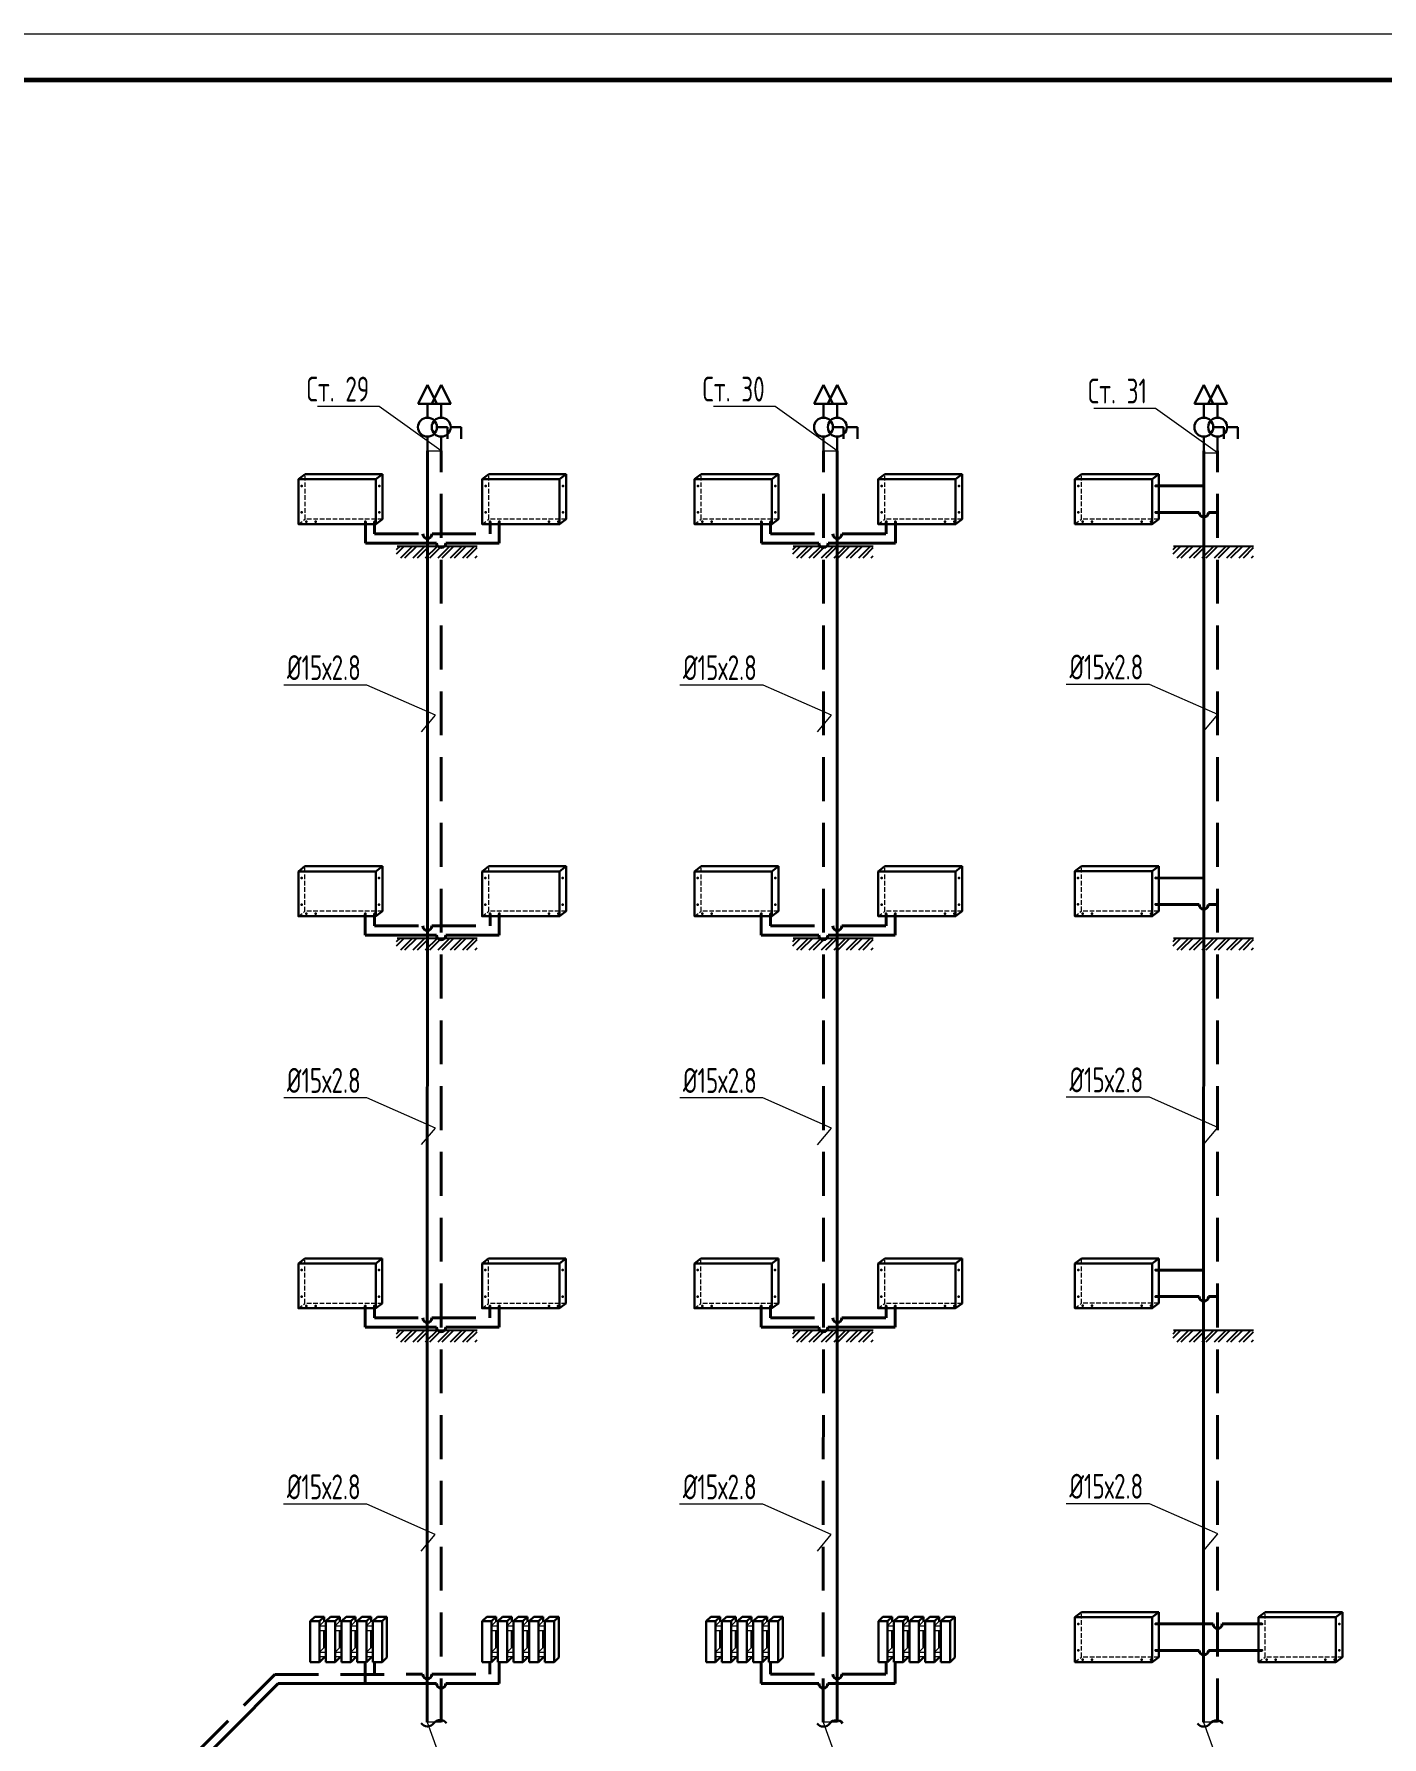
# Model space of a CAD drawing. Header units: millimetres. Extents: x -3929 to 624051, y 52832 to 514950.
# Drawn here: x 45553 to 60191, y 276427 to 294915 of the extents above; entities that cross this region are included whole.
import ezdxf
from ezdxf import colors
from ezdxf.entities.mleader import LeaderData, LeaderLine
from ezdxf.math import Vec2, Vec3

# ---------------------------------------------------------------- set-up
doc = ezdxf.new("R2010")
doc.units = ezdxf.units.MM
for name, pattern in [('GOST2.303 4', [7, 5, -2, 0]), ('Hidden', [7.14375, 4.7625, -2.38125]), ('K5LT32772', [0])]:
    doc.linetypes.add(name, pattern=pattern)
doc.layers.add('9_Форматы', color=7, linetype='Continuous')
doc.layers.add('стояки', color=7, linetype='Continuous')
for name, color, linetype, lineweight in [('Арматура', 4, 'Continuous', 30), ('ОВ', 6, 'Continuous', 40), ('ОВ-рамка', 7, 'Continuous', 30), ('ОВ-ТЕКСТ', 7, 'Continuous', 25), ('СПДС_Штриховка', 252, 'Continuous', 9)]:
    doc.layers.add(name, color=color, linetype=linetype, lineweight=lineweight)
doc.layers.add('т11.1', color=1, linetype='Continuous', true_color=0xff0000)
doc.layers.add('т21.1', color=5, linetype='Continuous', true_color=0x0000ff)
doc.styles.add('СТИЛЬ', font='simplex.shx', dxfattribs={"width": 0.65})

# ---------------------------------------------------------------- blocks, each defined once
blk = doc.blocks.new('В.к.')
at = {"layer": 'Арматура', "color": 7, "lineweight": 30}
for p, q in [((0, 424), (-61, 302)), ((60, 302), (0, 424)), ((-61, 302), (60, 302)), ((0, 211), (0, 302)), ((-62, 152), (-129, 152)), ((-129, 152), (-129, 76)), ((0, 0), (0, 91))]:
    blk.add_line(p, q, dxfattribs=at)
blk.add_circle((0, 152), 60.9, dxfattribs=at)
blk = doc.blocks.new('gh павнель')
at = {"color": 32, "lineweight": 30, "ltscale": 0.1, "true_color": 0xcd6928}
for p, q in [((29457, 6419), (30297, 6419)), ((30297, 6419), (30297, 5931))]:
    blk.add_line(p, q, dxfattribs=at)
at = {"color": 32, "linetype": 'GOST2.303 4', "lineweight": 18, "ltscale": 10, "true_color": 0xcd6928}
for p, q in [((29457, 5931), (29457, 6419)), ((30297, 5931), (29457, 5931))]:
    blk.add_line(p, q, dxfattribs=at)
at = {"color": 32, "lineweight": 30, "ltscale": 0.1, "true_color": 0xcd6928}
for points in [[(29386, 6364), (29457, 6419)], [(30226, 6364), (30297, 6419)], [(30226, 5877), (30297, 5931)]]:
    blk.add_lwpolyline(points, dxfattribs=at)
blk.add_lwpolyline([(29386, 6364), (30226, 6364), (30226, 5877), (29386, 5877)], close=True, dxfattribs=at)
at = {"color": 32, "linetype": 'GOST2.303 4', "lineweight": 18, "ltscale": 10, "true_color": 0xcd6928}
blk.add_lwpolyline([(29386, 5877), (29457, 5931)], dxfattribs=at)
at = {"color": 32, "lineweight": 30, "ltscale": 0.1, "true_color": 0xcd6928}
for p in [(29422, 6292), (30262, 6292), (29422, 6004), (30262, 6004), (29472, 5904), (29572, 5904), (30112, 5904), (30212, 5904)]:
    blk.add_point(p, dxfattribs=at)
blk = doc.blocks.new('*U3000')
at = {"layer": '9_Форматы', "color": 7, "linetype": 'Continuous', "lineweight": 9, "ltscale": 100}
blk.add_lwpolyline([(5, -5), (5, 292), (-625, 292), (-625, -5)], close=True, dxfattribs=at)
at = {"layer": '9_Форматы', "color": 7, "linetype": 'Continuous', "lineweight": 9, "ltscale": 100, "const_width": 0.5}
blk.add_lwpolyline([(0, 0), (0, 287), (-605, 287), (-605, 0)], close=True, dxfattribs=at)

msp = doc.modelspace()

# ---------------------------------------------------------------- hatches: boundary and pattern name
at = {"layer": 'СПДС_Штриховка', "lineweight": 25}
h = msp.add_hatch(dxfattribs=at)
h.set_pattern_fill('ANSI32', color=253, scale=10)
h.set_pattern_definition([(45, (441211.16, 611263.03), (-67.351921, 67.351921), []), (45, (441256.06, 611263.03), (-67.351921, 67.351921), [])])
h.paths.add_polyline_path([(50365.046, 289357.048), (49490.393, 289357.048), (49490.393, 289229.379), (50365.046, 289229.379)])
h = msp.add_hatch(dxfattribs=at)
h.set_pattern_fill('ANSI32', color=253, scale=10)
h.set_pattern_definition([(45, (445512.12, 611263.03), (-67.351921, 67.351921), []), (45, (445557.02, 611263.03), (-67.351921, 67.351921), [])])
h.paths.add_polyline_path([(54666.006, 289357.048), (53791.353, 289357.048), (53791.353, 289229.379), (54666.006, 289229.379)])
h = msp.add_hatch(dxfattribs=at)
h.set_pattern_fill('ANSI32', color=253, scale=10)
h.set_pattern_definition([(45, (449642.49, 611263.03), (-67.351921, 67.351921), []), (45, (449687.39, 611263.03), (-67.351921, 67.351921), [])])
h.paths.add_polyline_path([(58796.377, 289357.048), (57921.724, 289357.048), (57921.724, 289229.379), (58796.377, 289229.379)])
h = msp.add_hatch(dxfattribs=at)
h.set_pattern_fill('ANSI32', color=253, scale=10)
h.set_pattern_definition([(45, (441211.16, 607006.29), (-67.351921, 67.351921), []), (45, (441256.06, 607006.29), (-67.351921, 67.351921), [])])
h.paths.add_polyline_path([(50365.046, 285100.311), (49490.393, 285100.311), (49490.393, 284972.641), (50365.046, 284972.641)])
h = msp.add_hatch(dxfattribs=at)
h.set_pattern_fill('ANSI32', color=253, scale=10)
h.set_pattern_definition([(45, (445512.12, 607006.29), (-67.351921, 67.351921), []), (45, (445557.02, 607006.29), (-67.351921, 67.351921), [])])
h.paths.add_polyline_path([(54666.006, 285100.311), (53791.353, 285100.311), (53791.353, 284972.641), (54666.006, 284972.641)])
h = msp.add_hatch(dxfattribs=at)
h.set_pattern_fill('ANSI32', color=253, scale=10)
h.set_pattern_definition([(45, (449642.49, 607006.29), (-67.351921, 67.351921), []), (45, (449687.39, 607006.29), (-67.351921, 67.351921), [])])
h.paths.add_polyline_path([(58796.377, 285100.311), (57921.724, 285100.311), (57921.724, 284972.641), (58796.377, 284972.641)])
h = msp.add_hatch(dxfattribs=at)
h.set_pattern_fill('ANSI32', color=253, scale=10)
h.set_pattern_definition([(45, (441211.16, 602749.55), (-67.351921, 67.351921), []), (45, (441256.06, 602749.55), (-67.351921, 67.351921), [])])
h.paths.add_polyline_path([(50365.046, 280843.573), (49490.393, 280843.573), (49490.393, 280715.904), (50365.046, 280715.904)])
h = msp.add_hatch(dxfattribs=at)
h.set_pattern_fill('ANSI32', color=253, scale=10)
h.set_pattern_definition([(45, (445512.12, 602749.55), (-67.351921, 67.351921), []), (45, (445557.02, 602749.55), (-67.351921, 67.351921), [])])
h.paths.add_polyline_path([(54666.006, 280843.573), (53791.353, 280843.573), (53791.353, 280715.904), (54666.006, 280715.904)])
h = msp.add_hatch(dxfattribs=at)
h.set_pattern_fill('ANSI32', color=253, scale=10)
h.set_pattern_definition([(45, (449642.49, 602749.55), (-67.351921, 67.351921), []), (45, (449687.39, 602749.55), (-67.351921, 67.351921), [])])
h.paths.add_polyline_path([(58796.377, 280843.573), (57921.724, 280843.573), (57921.724, 280715.904), (58796.377, 280715.904)])

# ---------------------------------------------------------------- linework, layer by layer
at = {"color": 253, "lineweight": 25, "ltscale": 0.1}
for p, q in [((49496.736, 289357.048), (50365.046, 289357.048)), ((53797.696, 289357.048), (54666.006, 289357.048)), ((57928.067, 289357.048), (58796.377, 289357.048)), ((49496.736, 285100.311), (50365.046, 285100.311)), ((53797.696, 285100.311), (54666.006, 285100.311)), ((57928.067, 285100.311), (58796.377, 285100.311)), ((49496.736, 280843.573), (50365.046, 280843.573)), ((53797.696, 280843.573), (54666.006, 280843.573)), ((57928.067, 280843.573), (58796.377, 280843.573))]:
    msp.add_line(p, q, dxfattribs=at)
at = {"color": 32, "lineweight": 30, "ltscale": 0.1, "true_color": 0xcd6928}
for p, q in [((48552.4, 277682.895), (48602.4, 277732.895)), ((48602.4, 277732.895), (48702.4, 277732.895)), ((48702.4, 277732.895), (48652.4, 277682.895)), ((48702.4, 277732.895), (48702.4, 277682.895)), ((48722.4, 277682.895), (48772.4, 277732.895)), ((48772.4, 277732.895), (48872.4, 277732.895)), ((48872.4, 277732.895), (48822.4, 277682.895)), ((48872.4, 277732.895), (48872.4, 277682.895)), ((48892.4, 277682.895), (48942.4, 277732.895)), ((48942.4, 277732.895), (49042.4, 277732.895)), ((49042.4, 277732.895), (48992.4, 277682.895)), ((49042.4, 277732.895), (49042.4, 277682.895)), ((49062.4, 277682.895), (49112.4, 277732.895)), ((49112.4, 277732.895), (49212.4, 277732.895)), ((49212.4, 277732.895), (49162.4, 277682.895)), ((49212.4, 277732.895), (49212.4, 277682.895)), ((49232.4, 277682.895), (49282.4, 277732.895)), ((49282.4, 277732.895), (49382.4, 277732.895)), ((49382.4, 277732.895), (49332.4, 277682.895)), ((49382.4, 277732.895), (49382.4, 277289.15)), ((50420.507, 277682.895), (50470.507, 277732.895)), ((50470.507, 277732.895), (50570.507, 277732.895)), ((50570.507, 277732.895), (50520.507, 277682.895)), ((50570.507, 277732.895), (50570.507, 277682.895)), ((50590.507, 277682.895), (50640.507, 277732.895)), ((50640.507, 277732.895), (50740.507, 277732.895)), ((50740.507, 277732.895), (50690.507, 277682.895)), ((50740.507, 277732.895), (50740.507, 277682.895)), ((50760.507, 277682.895), (50810.507, 277732.895)), ((50810.507, 277732.895), (50910.507, 277732.895)), ((50910.507, 277732.895), (50860.507, 277682.895)), ((50910.507, 277732.895), (50910.507, 277682.895)), ((50930.507, 277682.895), (50980.507, 277732.895)), ((50980.507, 277732.895), (51080.507, 277732.895)), ((51080.507, 277732.895), (51030.507, 277682.895)), ((51080.507, 277732.895), (51080.507, 277682.895)), ((51100.507, 277682.895), (51150.507, 277732.895)), ((51150.507, 277732.895), (51250.507, 277732.895)), ((51250.507, 277732.895), (51200.507, 277682.895)), ((51250.507, 277732.895), (51250.507, 277289.15)), ((52853.36, 277682.895), (52903.36, 277732.895)), ((52903.36, 277732.895), (53003.36, 277732.895)), ((53003.36, 277732.895), (52953.36, 277682.895)), ((53003.36, 277732.895), (53003.36, 277682.895)), ((53023.36, 277682.895), (53073.36, 277732.895)), ((53073.36, 277732.895), (53173.36, 277732.895)), ((53173.36, 277732.895), (53123.36, 277682.895)), ((53173.36, 277732.895), (53173.36, 277682.895)), ((53193.36, 277682.895), (53243.36, 277732.895)), ((53243.36, 277732.895), (53343.36, 277732.895)), ((53343.36, 277732.895), (53293.36, 277682.895)), ((53343.36, 277732.895), (53343.36, 277682.895)), ((53363.36, 277682.895), (53413.36, 277732.895)), ((53413.36, 277732.895), (53513.36, 277732.895)), ((53513.36, 277732.895), (53463.36, 277682.895)), ((53513.36, 277732.895), (53513.36, 277682.895)), ((53533.36, 277682.895), (53583.36, 277732.895)), ((53583.36, 277732.895), (53683.36, 277732.895)), ((53683.36, 277732.895), (53633.36, 277682.895)), ((53683.36, 277732.895), (53683.36, 277289.15)), ((54721.466, 277682.895), (54771.466, 277732.895)), ((54771.466, 277732.895), (54871.466, 277732.895)), ((54871.466, 277732.895), (54821.466, 277682.895)), ((54871.466, 277732.895), (54871.466, 277682.895)), ((54891.466, 277682.895), (54941.466, 277732.895)), ((54941.466, 277732.895), (55041.466, 277732.895)), ((55041.466, 277732.895), (54991.466, 277682.895)), ((55041.466, 277732.895), (55041.466, 277682.895)), ((55061.466, 277682.895), (55111.466, 277732.895)), ((55111.466, 277732.895), (55211.466, 277732.895)), ((55211.466, 277732.895), (55161.466, 277682.895)), ((55211.466, 277732.895), (55211.466, 277682.895)), ((55231.466, 277682.895), (55281.466, 277732.895)), ((55281.466, 277732.895), (55381.466, 277732.895)), ((55381.466, 277732.895), (55331.466, 277682.895)), ((55381.466, 277732.895), (55381.466, 277682.895)), ((55401.466, 277682.895), (55451.466, 277732.895)), ((55451.466, 277732.895), (55551.466, 277732.895)), ((55551.466, 277732.895), (55501.466, 277682.895)), ((55551.466, 277732.895), (55551.466, 277289.15)), ((48552.4, 277682.895), (48552.4, 277239.15)), ((48652.4, 277682.895), (48552.4, 277682.895)), ((48652.4, 277682.895), (48652.4, 277239.15)), ((48702.4, 277582.895), (48702.4, 277399.15)), ((48722.4, 277682.895), (48722.4, 277239.15)), ((48822.4, 277682.895), (48722.4, 277682.895)), ((48822.4, 277682.895), (48822.4, 277239.15)), ((48872.4, 277582.895), (48872.4, 277399.15)), ((48892.4, 277682.895), (48892.4, 277239.15)), ((48992.4, 277682.895), (48892.4, 277682.895)), ((48992.4, 277682.895), (48992.4, 277239.15)), ((49042.4, 277582.895), (49042.4, 277399.15)), ((49062.4, 277682.895), (49062.4, 277239.15)), ((49162.4, 277682.895), (49062.4, 277682.895)), ((49162.4, 277682.895), (49162.4, 277239.15)), ((49212.4, 277582.895), (49212.4, 277399.15)), ((49232.4, 277682.895), (49232.4, 277239.15)), ((49332.4, 277682.895), (49232.4, 277682.895)), ((49332.4, 277682.895), (49332.4, 277239.15)), ((50420.507, 277682.895), (50420.507, 277239.15)), ((50520.507, 277682.895), (50420.507, 277682.895)), ((50520.507, 277682.895), (50520.507, 277239.15)), ((50570.507, 277582.895), (50570.507, 277399.15)), ((50590.507, 277682.895), (50590.507, 277239.15)), ((50690.507, 277682.895), (50590.507, 277682.895)), ((50690.507, 277682.895), (50690.507, 277239.15)), ((50740.507, 277582.895), (50740.507, 277399.15)), ((50760.507, 277682.895), (50760.507, 277239.15)), ((50860.507, 277682.895), (50760.507, 277682.895)), ((50860.507, 277682.895), (50860.507, 277239.15)), ((50910.507, 277582.895), (50910.507, 277399.15)), ((50930.507, 277682.895), (50930.507, 277239.15)), ((51030.507, 277682.895), (50930.507, 277682.895)), ((51030.507, 277682.895), (51030.507, 277239.15)), ((51080.507, 277582.895), (51080.507, 277399.15)), ((51100.507, 277682.895), (51100.507, 277239.15)), ((51200.507, 277682.895), (51100.507, 277682.895)), ((51200.507, 277682.895), (51200.507, 277239.15)), ((52853.36, 277682.895), (52853.36, 277239.15)), ((52953.36, 277682.895), (52853.36, 277682.895)), ((52953.36, 277682.895), (52953.36, 277239.15)), ((53003.36, 277582.895), (53003.36, 277399.15)), ((53023.36, 277682.895), (53023.36, 277239.15)), ((53123.36, 277682.895), (53023.36, 277682.895)), ((53123.36, 277682.895), (53123.36, 277239.15)), ((53173.36, 277582.895), (53173.36, 277399.15)), ((53193.36, 277682.895), (53193.36, 277239.15)), ((53293.36, 277682.895), (53193.36, 277682.895)), ((53293.36, 277682.895), (53293.36, 277239.15)), ((53343.36, 277582.895), (53343.36, 277399.15)), ((53363.36, 277682.895), (53363.36, 277239.15)), ((53463.36, 277682.895), (53363.36, 277682.895)), ((53463.36, 277682.895), (53463.36, 277239.15)), ((53513.36, 277582.895), (53513.36, 277399.15)), ((53533.36, 277682.895), (53533.36, 277239.15)), ((53633.36, 277682.895), (53533.36, 277682.895)), ((53633.36, 277682.895), (53633.36, 277239.15)), ((54721.466, 277682.895), (54721.466, 277239.15)), ((54821.466, 277682.895), (54721.466, 277682.895)), ((54821.466, 277682.895), (54821.466, 277239.15)), ((54871.466, 277582.895), (54871.466, 277399.15)), ((54891.466, 277682.895), (54891.466, 277239.15)), ((54991.466, 277682.895), (54891.466, 277682.895)), ((54991.466, 277682.895), (54991.466, 277239.15)), ((55041.466, 277582.895), (55041.466, 277399.15)), ((55061.466, 277682.895), (55061.466, 277239.15)), ((55161.466, 277682.895), (55061.466, 277682.895)), ((55161.466, 277682.895), (55161.466, 277239.15)), ((55211.466, 277582.895), (55211.466, 277399.15)), ((55231.466, 277682.895), (55231.466, 277239.15)), ((55331.466, 277682.895), (55231.466, 277682.895)), ((55331.466, 277682.895), (55331.466, 277239.15)), ((55381.466, 277582.895), (55381.466, 277399.15)), ((55401.466, 277682.895), (55401.466, 277239.15)), ((55501.466, 277682.895), (55401.466, 277682.895)), ((55501.466, 277682.895), (55501.466, 277239.15)), ((48652.4, 277239.15), (48552.4, 277239.15)), ((48702.4, 277289.15), (48652.4, 277239.15)), ((48702.4, 277299.15), (48702.4, 277289.15)), ((48822.4, 277239.15), (48722.4, 277239.15)), ((48872.4, 277289.15), (48822.4, 277239.15)), ((48872.4, 277299.15), (48872.4, 277289.15)), ((48992.4, 277239.15), (48892.4, 277239.15)), ((49042.4, 277289.15), (48992.4, 277239.15)), ((49042.4, 277299.15), (49042.4, 277289.15)), ((49162.4, 277239.15), (49062.4, 277239.15)), ((49212.4, 277289.15), (49162.4, 277239.15)), ((49212.4, 277299.15), (49212.4, 277289.15)), ((49332.4, 277239.15), (49232.4, 277239.15)), ((49382.4, 277289.15), (49332.4, 277239.15)), ((50520.507, 277239.15), (50420.507, 277239.15)), ((50570.507, 277289.15), (50520.507, 277239.15)), ((50570.507, 277299.15), (50570.507, 277289.15)), ((50690.507, 277239.15), (50590.507, 277239.15)), ((50740.507, 277289.15), (50690.507, 277239.15)), ((50740.507, 277299.15), (50740.507, 277289.15)), ((50860.507, 277239.15), (50760.507, 277239.15)), ((50910.507, 277289.15), (50860.507, 277239.15)), ((50910.507, 277299.15), (50910.507, 277289.15)), ((51030.507, 277239.15), (50930.507, 277239.15)), ((51080.507, 277289.15), (51030.507, 277239.15)), ((51080.507, 277299.15), (51080.507, 277289.15)), ((51200.507, 277239.15), (51100.507, 277239.15)), ((51250.507, 277289.15), (51200.507, 277239.15)), ((52953.36, 277239.15), (52853.36, 277239.15)), ((53003.36, 277289.15), (52953.36, 277239.15)), ((53003.36, 277299.15), (53003.36, 277289.15)), ((53123.36, 277239.15), (53023.36, 277239.15)), ((53173.36, 277289.15), (53123.36, 277239.15)), ((53173.36, 277299.15), (53173.36, 277289.15)), ((53293.36, 277239.15), (53193.36, 277239.15)), ((53343.36, 277289.15), (53293.36, 277239.15)), ((53343.36, 277299.15), (53343.36, 277289.15)), ((53463.36, 277239.15), (53363.36, 277239.15)), ((53513.36, 277289.15), (53463.36, 277239.15)), ((53513.36, 277299.15), (53513.36, 277289.15)), ((53633.36, 277239.15), (53533.36, 277239.15)), ((53683.36, 277289.15), (53633.36, 277239.15)), ((54821.466, 277239.15), (54721.466, 277239.15)), ((54871.466, 277289.15), (54821.466, 277239.15)), ((54871.466, 277299.15), (54871.466, 277289.15)), ((54991.466, 277239.15), (54891.466, 277239.15)), ((55041.466, 277289.15), (54991.466, 277239.15)), ((55041.466, 277299.15), (55041.466, 277289.15)), ((55161.466, 277239.15), (55061.466, 277239.15)), ((55211.466, 277289.15), (55161.466, 277239.15)), ((55211.466, 277299.15), (55211.466, 277289.15)), ((55331.466, 277239.15), (55231.466, 277239.15)), ((55381.466, 277289.15), (55331.466, 277239.15)), ((55381.466, 277299.15), (55381.466, 277289.15)), ((55501.466, 277239.15), (55401.466, 277239.15)), ((55551.466, 277289.15), (55501.466, 277239.15))]:
    msp.add_line(p, q, dxfattribs=at)
at = {"color": 32, "linetype": 'K5LT32772', "lineweight": 20, "ltscale": 10, "true_color": 0xcd6928}
for p, q in [((48702.4, 277682.895), (48652.4, 277632.895)), ((48652.4, 277632.895), (48722.4, 277632.895)), ((48652.4, 277582.895), (48722.4, 277582.895)), ((48702.4, 277682.895), (48722.4, 277682.895)), ((48872.4, 277682.895), (48822.4, 277632.895)), ((48822.4, 277632.895), (48892.4, 277632.895)), ((48822.4, 277582.895), (48892.4, 277582.895)), ((48872.4, 277682.895), (48892.4, 277682.895)), ((49042.4, 277682.895), (48992.4, 277632.895)), ((48992.4, 277632.895), (49062.4, 277632.895)), ((48992.4, 277582.895), (49062.4, 277582.895)), ((49042.4, 277682.895), (49062.4, 277682.895)), ((49212.4, 277682.895), (49162.4, 277632.895)), ((49162.4, 277632.895), (49232.4, 277632.895)), ((49162.4, 277582.895), (49232.4, 277582.895)), ((49212.4, 277682.895), (49232.4, 277682.895)), ((50570.507, 277682.895), (50520.507, 277632.895)), ((50520.507, 277632.895), (50590.507, 277632.895)), ((50520.507, 277582.895), (50590.507, 277582.895)), ((50570.507, 277682.895), (50590.507, 277682.895)), ((50740.507, 277682.895), (50690.507, 277632.895)), ((50690.507, 277632.895), (50760.507, 277632.895)), ((50690.507, 277582.895), (50760.507, 277582.895)), ((50740.507, 277682.895), (50760.507, 277682.895)), ((50910.507, 277682.895), (50860.507, 277632.895)), ((50860.507, 277632.895), (50930.507, 277632.895)), ((50860.507, 277582.895), (50930.507, 277582.895)), ((50910.507, 277682.895), (50930.507, 277682.895)), ((51080.507, 277682.895), (51030.507, 277632.895)), ((51030.507, 277632.895), (51100.507, 277632.895)), ((51030.507, 277582.895), (51100.507, 277582.895)), ((51080.507, 277682.895), (51100.507, 277682.895)), ((53003.36, 277682.895), (52953.36, 277632.895)), ((52953.36, 277632.895), (53023.36, 277632.895)), ((52953.36, 277582.895), (53023.36, 277582.895)), ((53003.36, 277682.895), (53023.36, 277682.895)), ((53173.36, 277682.895), (53123.36, 277632.895)), ((53123.36, 277632.895), (53193.36, 277632.895)), ((53123.36, 277582.895), (53193.36, 277582.895)), ((53173.36, 277682.895), (53193.36, 277682.895)), ((53343.36, 277682.895), (53293.36, 277632.895)), ((53293.36, 277632.895), (53363.36, 277632.895)), ((53293.36, 277582.895), (53363.36, 277582.895)), ((53343.36, 277682.895), (53363.36, 277682.895)), ((53513.36, 277682.895), (53463.36, 277632.895)), ((53463.36, 277632.895), (53533.36, 277632.895)), ((53463.36, 277582.895), (53533.36, 277582.895)), ((53513.36, 277682.895), (53533.36, 277682.895)), ((54871.466, 277682.895), (54821.466, 277632.895)), ((54821.466, 277632.895), (54891.466, 277632.895)), ((54821.466, 277582.895), (54891.466, 277582.895)), ((54871.466, 277682.895), (54891.466, 277682.895)), ((55041.466, 277682.895), (54991.466, 277632.895)), ((54991.466, 277632.895), (55061.466, 277632.895)), ((54991.466, 277582.895), (55061.466, 277582.895)), ((55041.466, 277682.895), (55061.466, 277682.895)), ((55211.466, 277682.895), (55161.466, 277632.895)), ((55161.466, 277632.895), (55231.466, 277632.895)), ((55161.466, 277582.895), (55231.466, 277582.895)), ((55211.466, 277682.895), (55231.466, 277682.895)), ((55381.466, 277682.895), (55331.466, 277632.895)), ((55331.466, 277632.895), (55401.466, 277632.895)), ((55331.466, 277582.895), (55401.466, 277582.895)), ((55381.466, 277682.895), (55401.466, 277682.895)), ((48702.4, 277399.15), (48652.4, 277349.15)), ((48652.4, 277349.15), (48722.4, 277349.15)), ((48702.4, 277399.15), (48722.4, 277399.15)), ((48872.4, 277399.15), (48822.4, 277349.15)), ((48822.4, 277349.15), (48892.4, 277349.15)), ((48872.4, 277399.15), (48892.4, 277399.15)), ((49042.4, 277399.15), (48992.4, 277349.15)), ((48992.4, 277349.15), (49062.4, 277349.15)), ((49042.4, 277399.15), (49062.4, 277399.15)), ((49212.4, 277399.15), (49162.4, 277349.15)), ((49162.4, 277349.15), (49232.4, 277349.15)), ((49212.4, 277399.15), (49232.4, 277399.15)), ((50570.507, 277399.15), (50520.507, 277349.15)), ((50520.507, 277349.15), (50590.507, 277349.15)), ((50570.507, 277399.15), (50590.507, 277399.15)), ((50740.507, 277399.15), (50690.507, 277349.15)), ((50690.507, 277349.15), (50760.507, 277349.15)), ((50740.507, 277399.15), (50760.507, 277399.15)), ((50910.507, 277399.15), (50860.507, 277349.15)), ((50860.507, 277349.15), (50930.507, 277349.15)), ((50910.507, 277399.15), (50930.507, 277399.15)), ((51080.507, 277399.15), (51030.507, 277349.15)), ((51030.507, 277349.15), (51100.507, 277349.15)), ((51080.507, 277399.15), (51100.507, 277399.15)), ((53003.36, 277399.15), (52953.36, 277349.15)), ((52953.36, 277349.15), (53023.36, 277349.15)), ((53003.36, 277399.15), (53023.36, 277399.15)), ((53173.36, 277399.15), (53123.36, 277349.15)), ((53123.36, 277349.15), (53193.36, 277349.15)), ((53173.36, 277399.15), (53193.36, 277399.15)), ((53343.36, 277399.15), (53293.36, 277349.15)), ((53293.36, 277349.15), (53363.36, 277349.15)), ((53343.36, 277399.15), (53363.36, 277399.15)), ((53513.36, 277399.15), (53463.36, 277349.15)), ((53463.36, 277349.15), (53533.36, 277349.15)), ((53513.36, 277399.15), (53533.36, 277399.15)), ((54871.466, 277399.15), (54821.466, 277349.15)), ((54821.466, 277349.15), (54891.466, 277349.15)), ((54871.466, 277399.15), (54891.466, 277399.15)), ((55041.466, 277399.15), (54991.466, 277349.15)), ((54991.466, 277349.15), (55061.466, 277349.15)), ((55041.466, 277399.15), (55061.466, 277399.15)), ((55211.466, 277399.15), (55161.466, 277349.15)), ((55161.466, 277349.15), (55231.466, 277349.15)), ((55211.466, 277399.15), (55231.466, 277399.15)), ((55381.466, 277399.15), (55331.466, 277349.15)), ((55331.466, 277349.15), (55401.466, 277349.15)), ((55381.466, 277399.15), (55401.466, 277399.15)), ((48652.4, 277299.15), (48722.4, 277299.15)), ((48822.4, 277299.15), (48892.4, 277299.15)), ((48992.4, 277299.15), (49062.4, 277299.15)), ((49162.4, 277299.15), (49232.4, 277299.15)), ((50520.507, 277299.15), (50590.507, 277299.15)), ((50690.507, 277299.15), (50760.507, 277299.15)), ((50860.507, 277299.15), (50930.507, 277299.15)), ((51030.507, 277299.15), (51100.507, 277299.15)), ((52953.36, 277299.15), (53023.36, 277299.15)), ((53123.36, 277299.15), (53193.36, 277299.15)), ((53293.36, 277299.15), (53363.36, 277299.15)), ((53463.36, 277299.15), (53533.36, 277299.15)), ((54821.466, 277299.15), (54891.466, 277299.15)), ((54991.466, 277299.15), (55061.466, 277299.15)), ((55161.466, 277299.15), (55231.466, 277299.15)), ((55331.466, 277299.15), (55401.466, 277299.15))]:
    msp.add_line(p, q, dxfattribs=at)
at = {"layer": 'стояки', "color": 5, "lineweight": 40}
for p, q in [((57731.85, 289721.887), (58205.992, 289721.769)), ((58305.992, 289721.897), (58406.09, 289721.895)), ((49250.519, 289621.22), (49250.519, 289489.353)), ((50505.391, 289621.22), (50505.391, 289489.353)), ((53551.478, 289621.22), (53551.478, 289489.353)), ((54806.35, 289621.22), (54806.35, 289489.353)), ((57731.227, 285465.149), (58205.369, 285465.031)), ((58305.369, 285465.159), (58406.09, 285465.158)), ((49249.895, 285364.482), (49249.895, 285232.615)), ((50504.768, 285364.482), (50504.768, 285232.615)), ((53550.855, 285364.482), (53550.855, 285232.615)), ((54805.727, 285364.482), (54805.727, 285232.615)), ((57731.85, 281208.412), (58205.992, 281208.294)), ((58305.992, 281208.422), (58406.09, 281208.42)), ((49249.272, 281107.745), (49249.272, 280975.878)), ((50504.145, 281107.745), (50504.145, 280975.878)), ((53550.232, 281107.745), (53550.232, 280975.878)), ((54805.104, 281107.745), (54805.104, 280975.878)), ((57731.85, 277367.014), (58205.992, 277366.896)), ((58305.992, 277367.024), (58886.722, 277367.014)), ((49249.272, 277239.15), (49249.272, 277107.284)), ((50504.145, 277239.15), (50504.145, 277107.284)), ((53550.232, 277239.15), (53550.232, 277107.284)), ((54805.104, 277239.15), (54805.104, 277107.284))]:
    msp.add_line(p, q, dxfattribs=at)
for centre in [(58255.992, 289721.833), (49824.627, 289489.353), (54276.965, 289489.407), (58255.369, 285465.095), (49824.004, 285232.615), (54276.342, 285232.669), (58255.992, 281208.358), (49823.381, 280975.878), (54275.719, 280975.932), (58255.992, 277366.96), (49823.381, 277107.284), (54275.719, 277107.337)]:
    msp.add_arc(centre, 50, 180.0733184, 0.0733184, dxfattribs=at)
at = {"layer": 'стояки', "color": 7, "lineweight": 30}
for centre, start, end in [((49963.651, 276524.125), 36.5656753, 143.4343247), ((54264.61, 276523.496), 36.5656753, 143.4343247), ((58394.982, 276522.891), 36.5656753, 143.4343247), ((49825.052, 276626.93), 216.5656753, 323.4343247), ((54126.011, 276626.3), 216.5656753, 323.4343247), ((58256.382, 276625.696), 216.5656753, 323.4343247)]:
    msp.add_arc(centre, 86.282, start, end, dxfattribs=at)
at = {"layer": 'т11.1', "lineweight": 40}
for p, q in [((49822.739, 276586.836), (49824.759, 290390.913)), ((54275.719, 276586.836), (54275.719, 290390.913)), ((58254.07, 276586.836), (58256.09, 290390.913)), ((57731.85, 290009.527), (58256.034, 290009.473)), ((49150.519, 289621.22), (49150.519, 289389.353)), ((50605.391, 289621.22), (50605.391, 289389.353)), ((53451.478, 289621.22), (53451.478, 289389.353)), ((54906.35, 289621.22), (54906.35, 289389.353)), ((49150.519, 289389.353), (49924.759, 289389.289)), ((50024.759, 289389.353), (50605.391, 289389.353)), ((53451.478, 289389.353), (54075.572, 289389.311)), ((54175.572, 289389.375), (54906.35, 289389.353)), ((57731.227, 285752.79), (58255.411, 285752.736)), ((49149.895, 285364.482), (49149.895, 285132.615)), ((50604.768, 285364.482), (50604.768, 285132.615)), ((53450.855, 285364.482), (53450.855, 285132.615)), ((54905.727, 285364.482), (54905.727, 285132.615)), ((49149.895, 285132.615), (49924.136, 285132.551)), ((50024.136, 285132.615), (50604.768, 285132.615)), ((53450.855, 285132.615), (54074.949, 285132.573)), ((54174.949, 285132.637), (54905.727, 285132.615)), ((57731.85, 281496.052), (58254.788, 281495.999)), ((49149.272, 281107.745), (49149.272, 280875.878)), ((50604.145, 281107.745), (50604.145, 280875.878)), ((53450.232, 281107.745), (53450.232, 280875.878)), ((54905.104, 281107.745), (54905.104, 280875.878)), ((49149.272, 280875.878), (49923.513, 280875.814)), ((50023.513, 280875.878), (50604.145, 280875.878)), ((53450.232, 280875.878), (54074.326, 280875.836)), ((54174.326, 280875.9), (54905.104, 280875.878)), ((57731.85, 277654.654), (58356.09, 277654.59)), ((58456.09, 277654.654), (58886.33, 277654.654)), ((49149.272, 277239.15), (49149.272, 277007.284)), ((50604.145, 277239.15), (50604.145, 277007.284)), ((53450.232, 277239.15), (53450.232, 277007.284)), ((54905.104, 277239.15), (54905.104, 277007.284)), ((48203.607, 277006.312), (46140.477, 274937.938)), ((48203.607, 277006.312), (49923.513, 277007.22)), ((50023.513, 277007.284), (50604.145, 277007.284)), ((53450.232, 277007.284), (54074.326, 277007.242)), ((54174.326, 277007.306), (54905.104, 277007.284))]:
    msp.add_line(p, q, dxfattribs=at)
for centre in [(49974.759, 289389.353), (54125.572, 289389.375), (49974.136, 285132.615), (54124.949, 285132.637), (49973.513, 280875.878), (54124.326, 280875.9), (58406.09, 277654.654), (49973.513, 277007.284), (54124.326, 277007.306)]:
    msp.add_arc(centre, 50, 180.0733184, 0.0733184, dxfattribs=at)
at = {"layer": 'т21.1', "linetype": 'Hidden', "lineweight": 40, "ltscale": 100}
for p, q in [((49974.759, 276586.836), (49974.759, 290390.913)), ((54123.698, 276586.836), (54125.719, 290390.913)), ((58406.09, 276586.836), (58406.09, 290390.913)), ((49250.519, 289489.353), (49772.897, 289489.353)), ((49874.627, 289489.417), (50505.391, 289489.353)), ((53551.478, 289489.353), (54225.235, 289489.407)), ((54326.965, 289489.47), (54806.35, 289489.353)), ((49249.895, 285232.615), (49772.274, 285232.615)), ((49874.004, 285232.679), (50504.768, 285232.615)), ((53550.855, 285232.615), (54224.612, 285232.669)), ((54326.342, 285232.733), (54805.727, 285232.615)), ((49249.272, 280975.878), (49771.651, 280975.878)), ((49873.381, 280975.942), (50504.145, 280975.878)), ((53550.232, 280975.878), (54223.989, 280975.932)), ((54325.718, 280975.996), (54805.104, 280975.878)), ((48166.025, 277106.015), (46234.127, 275174.118)), ((48166.025, 277106.015), (49771.651, 277107.284)), ((49873.381, 277107.348), (50504.145, 277107.284)), ((53550.232, 277107.284), (54223.989, 277107.337)), ((54325.718, 277107.401), (54805.104, 277107.284))]:
    msp.add_line(p, q, dxfattribs=at)

# ---------------------------------------------------------------- block references
at = {"lineweight": 13}
for p in [(19038.845, 283717.249), (21033.718, 283717.249), (23339.804, 283717.249), (25334.677, 283717.249), (27470.176, 283717.916), (19038.222, 279460.511), (21033.095, 279460.511), (23339.181, 279460.511), (25334.054, 279460.511), (27469.553, 279461.178), (19037.599, 275203.774), (21032.471, 275203.774), (23338.558, 275203.774), (25333.431, 275203.774), (27470.176, 275204.441), (27470.176, 271363.043), (29465.049, 271363.043)]:
    msp.add_blockref('gh павнель', p, dxfattribs=at)
at = {"layer": 'ОВ', "xscale": -1.687500000000001, "yscale": 1.6875, "zscale": 1.6875}
for p in [(49824.759, 290390.913), (49974.759, 290390.913), (54125.719, 290390.913), (54275.719, 290390.913), (58256.09, 290390.913), (58406.09, 290390.913)]:
    msp.add_blockref('В.к.', p, dxfattribs=at)
at = {"layer": 'ОВ-рамка', "ltscale": 100, "transparency": 33554687, "xscale": 100, "yscale": 100, "zscale": 100}
msp.add_blockref('*U3000', (79696.148, 265715.362, 576.986), dxfattribs=at)

# ---------------------------------------------------------------- leaders
at = {"layer": 'ОВ-ТЕКСТ', "color": 7}
ml = msp.add_multileader_mtext('Standard', dxfattribs=at)
ml.set_content('\\A1;Ст. 29', color=7, style='СТИЛЬ')
ml.set_leader_properties(color=7, lineweight=18)
ml.build(insert=Vec2(0, 0))
ml.multileader.update_dxf_attribs({"text_left_attachment_type": 6, "text_right_attachment_type": 6, "dogleg_length": 0.36, "arrow_head_size": 0.126})
ctx = ml.context
ctx.base_point, ctx.char_height, ctx.arrow_head_size, ctx.landing_gap_size, ctx.plane_origin = Vec3(48406.017, 290871.627), 270, 0.126, 0.063, Vec3(50712.123, 289536.215)
ctx.left_attachment, ctx.right_attachment, ctx.text_align_type = 6, 6, 1
notes = []
notes.append((ctx, [(1, (1, 1, 0), (49300.61, 290871.627), (-1, 0), 0.252, [(1, [(49824.759, 290390.913), (49974.759, 290390.913)], 0, [])])]))
ctx.mtext.insert, ctx.mtext.width, ctx.mtext.alignment, ctx.mtext.flow_direction = Vec3(48853.188, 291195.627), 1404.14984, 2, 5
ml = msp.add_multileader_mtext('Standard', dxfattribs=at)
ml.set_content('\\A1;Ст. 30', color=7, style='СТИЛЬ')
ml.set_leader_properties(color=7, lineweight=18)
ml.build(insert=Vec2(0, 0))
ml.multileader.update_dxf_attribs({"text_left_attachment_type": 6, "text_right_attachment_type": 6, "dogleg_length": 0.36, "arrow_head_size": 0.126})
ctx = ml.context
ctx.base_point, ctx.char_height, ctx.arrow_head_size, ctx.landing_gap_size, ctx.plane_origin = Vec3(52698.62, 290871.627), 270, 0.126, 0.063, Vec3(55013.083, 289536.215)
ctx.left_attachment, ctx.right_attachment, ctx.text_align_type = 6, 6, 1
notes.append((ctx, [(1, (1, 1, 0), (53601.569, 290871.627), (-1, 0), 0.252, [(1, [(54125.719, 290390.913), (54275.719, 290390.913)], 0, [])])]))
ctx.mtext.insert, ctx.mtext.width, ctx.mtext.alignment, ctx.mtext.flow_direction = Vec3(53149.968, 291195.627), 1404.14984, 2, 5
ml = msp.add_multileader_mtext('Standard', dxfattribs=at)
ml.set_content('\\A1;Ст. 31', color=7, style='СТИЛЬ')
ml.set_leader_properties(color=7, lineweight=18)
ml.build(insert=Vec2(0, 0))
ml.multileader.update_dxf_attribs({"text_left_attachment_type": 6, "text_right_attachment_type": 6, "dogleg_length": 0.36, "arrow_head_size": 0.126})
ctx = ml.context
ctx.base_point, ctx.char_height, ctx.arrow_head_size, ctx.landing_gap_size, ctx.plane_origin = Vec3(56904.203, 290850.873), 270, 0.126, 0.063, Vec3(59143.451, 289515.461)
ctx.left_attachment, ctx.right_attachment, ctx.text_align_type = 6, 6, 1
notes.append((ctx, [(1, (1, 1, 0), (57731.938, 290850.873), (-1, 0), 0.252, [(1, [(58256.087, 290370.159), (58406.087, 290370.159)], 0, [])])]))
ctx.mtext.insert, ctx.mtext.width, ctx.mtext.alignment, ctx.mtext.flow_direction = Vec3(57317.944, 291174.873), 1404.14984, 2, 5
ml = msp.add_multileader_mtext('Standard', dxfattribs=at)
ml.set_content('\\A1;%%C15х2.8', color=7, style='СТИЛЬ')
ml.set_leader_properties(color=7, lineweight=18)
ml.build(insert=Vec2(0, 0))
ml.multileader.update_dxf_attribs({"text_left_attachment_type": 6, "text_right_attachment_type": 6, "dogleg_length": 0.36, "arrow_head_size": 0.126})
ctx = ml.context
ctx.base_point, ctx.char_height, ctx.arrow_head_size, ctx.landing_gap_size, ctx.plane_origin = Vec3(48232.135, 287847.733), 270, 0.126, 0.063, Vec3(50228.277, 286898.166)
ctx.left_attachment, ctx.right_attachment, ctx.text_align_type = 6, 6, 1
notes.append((ctx, [(1, (1, 1, 0), (49168.513, 287847.733), (-1, 0), 0.252, [(0, [(49759.568, 287339.699), (49911.31, 287520.127)], 0, [])])]))
ctx.mtext.insert, ctx.mtext.width, ctx.mtext.alignment, ctx.mtext.flow_direction = Vec3(48700.198, 288171.733), 1404.14984, 2, 5
ml = msp.add_multileader_mtext('Standard', dxfattribs=at)
ml.set_content('\\A1;%%C15х2.8', color=7, style='СТИЛЬ')
ml.set_leader_properties(color=7, lineweight=18)
ml.build(insert=Vec2(0, 0))
ml.multileader.update_dxf_attribs({"text_left_attachment_type": 6, "text_right_attachment_type": 6, "dogleg_length": 0.36, "arrow_head_size": 0.126})
ctx = ml.context
ctx.base_point, ctx.char_height, ctx.arrow_head_size, ctx.landing_gap_size, ctx.plane_origin = Vec3(52533.094, 287847.103), 270, 0.126, 0.063, Vec3(54529.237, 286897.536)
ctx.left_attachment, ctx.right_attachment, ctx.text_align_type = 6, 6, 1
notes.append((ctx, [(1, (1, 1, 0), (53469.472, 287847.103), (-1, 0), 0.252, [(0, [(54060.528, 287339.069), (54212.269, 287519.497)], 0, [])])]))
ctx.mtext.insert, ctx.mtext.width, ctx.mtext.alignment, ctx.mtext.flow_direction = Vec3(53001.157, 288171.103), 1404.14984, 2, 5
ml = msp.add_multileader_mtext('Standard', dxfattribs=at)
ml.set_content('\\A1;%%C15х2.8', color=7, style='СТИЛЬ')
ml.set_leader_properties(color=7, lineweight=18)
ml.build(insert=Vec2(0, 0))
ml.multileader.update_dxf_attribs({"text_left_attachment_type": 6, "text_right_attachment_type": 6, "dogleg_length": 0.36, "arrow_head_size": 0.126})
ctx = ml.context
ctx.base_point, ctx.char_height, ctx.arrow_head_size, ctx.landing_gap_size, ctx.plane_origin = Vec3(56730.452, 287853.921), 270, 0.126, 0.063, Vec3(58726.594, 286904.355)
ctx.left_attachment, ctx.right_attachment, ctx.text_align_type = 6, 6, 1
notes.append((ctx, [(1, (1, 1, 0), (57666.83, 287853.921), (-1, 0), 0.252, [(0, [(58257.885, 287345.888), (58409.627, 287526.315)], 0, [])])]))
ctx.mtext.insert, ctx.mtext.width, ctx.mtext.alignment, ctx.mtext.flow_direction = Vec3(57198.515, 288177.921), 1404.14984, 2, 5
ml = msp.add_multileader_mtext('Standard', dxfattribs=at)
ml.set_content('\\A1;%%C15х2.8', color=7, style='СТИЛЬ')
ml.set_leader_properties(color=7, lineweight=18)
ml.build(insert=Vec2(0, 0))
ml.multileader.update_dxf_attribs({"text_left_attachment_type": 6, "text_right_attachment_type": 6, "dogleg_length": 0.36, "arrow_head_size": 0.126})
ctx = ml.context
ctx.base_point, ctx.char_height, ctx.arrow_head_size, ctx.landing_gap_size, ctx.plane_origin = Vec3(48231.479, 283365.954), 270, 0.126, 0.063, Vec3(50227.621, 282416.388)
ctx.left_attachment, ctx.right_attachment, ctx.text_align_type = 6, 6, 1
notes.append((ctx, [(1, (1, 1, 0), (49167.857, 283365.954), (-1, 0), 0.252, [(0, [(49758.912, 282857.921), (49910.654, 283038.349)], 0, [])])]))
ctx.mtext.insert, ctx.mtext.width, ctx.mtext.alignment, ctx.mtext.flow_direction = Vec3(48699.542, 283689.954), 1404.14984, 2, 5
ml = msp.add_multileader_mtext('Standard', dxfattribs=at)
ml.set_content('\\A1;%%C15х2.8', color=7, style='СТИЛЬ')
ml.set_leader_properties(color=7, lineweight=18)
ml.build(insert=Vec2(0, 0))
ml.multileader.update_dxf_attribs({"text_left_attachment_type": 6, "text_right_attachment_type": 6, "dogleg_length": 0.36, "arrow_head_size": 0.126})
ctx = ml.context
ctx.base_point, ctx.char_height, ctx.arrow_head_size, ctx.landing_gap_size, ctx.plane_origin = Vec3(52532.438, 283365.325), 270, 0.126, 0.063, Vec3(54528.581, 282415.758)
ctx.left_attachment, ctx.right_attachment, ctx.text_align_type = 6, 6, 1
notes.append((ctx, [(1, (1, 1, 0), (53468.816, 283365.325), (-1, 0), 0.252, [(0, [(54059.872, 282857.291), (54211.613, 283037.719)], 0, [])])]))
ctx.mtext.insert, ctx.mtext.width, ctx.mtext.alignment, ctx.mtext.flow_direction = Vec3(53000.501, 283689.325), 1404.14984, 2, 5
ml = msp.add_multileader_mtext('Standard', dxfattribs=at)
ml.set_content('\\A1;%%C15х2.8', color=7, style='СТИЛЬ')
ml.set_leader_properties(color=7, lineweight=18)
ml.build(insert=Vec2(0, 0))
ml.multileader.update_dxf_attribs({"text_left_attachment_type": 6, "text_right_attachment_type": 6, "dogleg_length": 0.36, "arrow_head_size": 0.126})
ctx = ml.context
ctx.base_point, ctx.char_height, ctx.arrow_head_size, ctx.landing_gap_size, ctx.plane_origin = Vec3(56729.796, 283372.143), 270, 0.126, 0.063, Vec3(58725.938, 282422.576)
ctx.left_attachment, ctx.right_attachment, ctx.text_align_type = 6, 6, 1
notes.append((ctx, [(1, (1, 1, 0), (57666.174, 283372.143), (-1, 0), 0.252, [(0, [(58257.229, 282864.109), (58408.971, 283044.537)], 0, [])])]))
ctx.mtext.insert, ctx.mtext.width, ctx.mtext.alignment, ctx.mtext.flow_direction = Vec3(57197.859, 283696.143), 1404.14984, 2, 5
ml = msp.add_multileader_mtext('Standard', dxfattribs=at)
ml.set_content('\\A1;%%C15х2.8', color=7, style='СТИЛЬ')
ml.set_leader_properties(color=7, lineweight=18)
ml.build(insert=Vec2(0, 0))
ml.multileader.update_dxf_attribs({"text_left_attachment_type": 6, "text_right_attachment_type": 6, "dogleg_length": 0.36, "arrow_head_size": 0.126})
ctx = ml.context
ctx.base_point, ctx.char_height, ctx.arrow_head_size, ctx.landing_gap_size, ctx.plane_origin = Vec3(48230.833, 278953.503), 270, 0.126, 0.063, Vec3(50226.976, 278003.936)
ctx.left_attachment, ctx.right_attachment, ctx.text_align_type = 6, 6, 1
notes.append((ctx, [(1, (1, 1, 0), (49167.211, 278953.503), (-1, 0), 0.252, [(0, [(49758.267, 278445.469), (49910.008, 278625.897)], 0, [])])]))
ctx.mtext.insert, ctx.mtext.width, ctx.mtext.alignment, ctx.mtext.flow_direction = Vec3(48698.896, 279277.503), 1404.14984, 2, 5
ml = msp.add_multileader_mtext('Standard', dxfattribs=at)
ml.set_content('\\A1;%%C15х2.8', color=7, style='СТИЛЬ')
ml.set_leader_properties(color=7, lineweight=18)
ml.build(insert=Vec2(0, 0))
ml.multileader.update_dxf_attribs({"text_left_attachment_type": 6, "text_right_attachment_type": 6, "dogleg_length": 0.36, "arrow_head_size": 0.126})
ctx = ml.context
ctx.base_point, ctx.char_height, ctx.arrow_head_size, ctx.landing_gap_size, ctx.plane_origin = Vec3(52531.792, 278952.873), 270, 0.126, 0.063, Vec3(54527.935, 278003.307)
ctx.left_attachment, ctx.right_attachment, ctx.text_align_type = 6, 6, 1
notes.append((ctx, [(1, (1, 1, 0), (53468.17, 278952.873), (-1, 0), 0.252, [(0, [(54059.226, 278444.84), (54210.967, 278625.267)], 0, [])])]))
ctx.mtext.insert, ctx.mtext.width, ctx.mtext.alignment, ctx.mtext.flow_direction = Vec3(52999.855, 279276.873), 1404.14984, 2, 5
ml = msp.add_multileader_mtext('Standard', dxfattribs=at)
ml.set_content('\\A1;%%C15х2.8', color=7, style='СТИЛЬ')
ml.set_leader_properties(color=7, lineweight=18)
ml.build(insert=Vec2(0, 0))
ml.multileader.update_dxf_attribs({"text_left_attachment_type": 6, "text_right_attachment_type": 6, "dogleg_length": 0.36, "arrow_head_size": 0.126})
ctx = ml.context
ctx.base_point, ctx.char_height, ctx.arrow_head_size, ctx.landing_gap_size, ctx.plane_origin = Vec3(56729.15, 278959.691), 270, 0.126, 0.063, Vec3(58725.293, 278010.125)
ctx.left_attachment, ctx.right_attachment, ctx.text_align_type = 6, 6, 1
notes.append((ctx, [(1, (1, 1, 0), (57665.528, 278959.691), (-1, 0), 0.252, [(0, [(58256.584, 278451.658), (58408.325, 278632.085)], 0, [])])]))
ctx.mtext.insert, ctx.mtext.width, ctx.mtext.alignment, ctx.mtext.flow_direction = Vec3(57197.213, 279283.691), 1404.14984, 2, 5
ml = msp.add_multileader_mtext('Standard', dxfattribs=at)
ml.set_content('\\A1;%%C20х2.8', color=7, style='СТИЛЬ')
ml.set_leader_properties(color=7, lineweight=18)
ml.build(insert=Vec2(0, 0))
ml.multileader.update_dxf_attribs({"text_left_attachment_type": 6, "text_right_attachment_type": 6, "dogleg_length": 0.36, "arrow_head_size": 0.126})
ctx = ml.context
ctx.base_point, ctx.char_height, ctx.arrow_head_size, ctx.landing_gap_size, ctx.plane_origin = Vec3(50307.836, 275252.415), 270, 0.126, 0.063, Vec3(52303.979, 274302.848)
ctx.left_attachment, ctx.right_attachment, ctx.text_align_type = 6, 6, 1
notes.append((ctx, [(0, (1, 1, 0), (50307.584, 275252.415), (1, 0), 0.252, [(0, [(49974.759, 276586.836), (49822.739, 276586.836)], 0, [])])]))
ctx.mtext.insert, ctx.mtext.width, ctx.mtext.alignment, ctx.mtext.flow_direction = Vec3(50792.613, 275576.415), 1404.14984, 2, 5
ml = msp.add_multileader_mtext('Standard', dxfattribs=at)
ml.set_content('\\A1;%%C15х2.8', color=7, style='СТИЛЬ')
ml.set_leader_properties(color=7, lineweight=18)
ml.build(insert=Vec2(0, 0))
ml.multileader.update_dxf_attribs({"text_left_attachment_type": 6, "text_right_attachment_type": 6, "dogleg_length": 0.36, "arrow_head_size": 0.126})
ctx = ml.context
ctx.base_point, ctx.char_height, ctx.arrow_head_size, ctx.landing_gap_size, ctx.plane_origin = Vec3(54608.796, 275252.415), 270, 0.126, 0.063, Vec3(56604.938, 274302.848)
ctx.left_attachment, ctx.right_attachment, ctx.text_align_type = 6, 6, 1
notes.append((ctx, [(0, (1, 1, 0), (54608.544, 275252.415), (1, 0), 0.252, [(0, [(54275.719, 276586.836), (54123.698, 276586.836)], 0, [])])]))
ctx.mtext.insert, ctx.mtext.width, ctx.mtext.alignment, ctx.mtext.flow_direction = Vec3(55076.859, 275576.415), 1404.14984, 2, 5
ml = msp.add_multileader_mtext('Standard', dxfattribs=at)
ml.set_content('\\A1;%%C20х2.8', color=7, style='СТИЛЬ')
ml.set_leader_properties(color=7, lineweight=18)
ml.build(insert=Vec2(0, 0))
ml.multileader.update_dxf_attribs({"text_left_attachment_type": 6, "text_right_attachment_type": 6, "dogleg_length": 0.36, "arrow_head_size": 0.126})
ctx = ml.context
ctx.base_point, ctx.char_height, ctx.arrow_head_size, ctx.landing_gap_size, ctx.plane_origin = Vec3(58739.167, 275252.415), 270, 0.126, 0.063, Vec3(60735.31, 274302.848)
ctx.left_attachment, ctx.right_attachment, ctx.text_align_type = 6, 6, 1
notes.append((ctx, [(0, (1, 1, 0), (58738.915, 275252.415), (1, 0), 0.252, [(0, [(58406.09, 276586.836), (58254.07, 276586.836)], 0, [])])]))
ctx.mtext.insert, ctx.mtext.width, ctx.mtext.alignment, ctx.mtext.flow_direction = Vec3(59223.944, 275576.415), 1404.14984, 2, 5
for ctx, leaders in notes:
    for number, flags, end, landing, length, lines in leaders:
        leader = LeaderData()
        leader.index, (leader.has_last_leader_line, leader.has_dogleg_vector, leader.attachment_direction) = number, flags
        leader.last_leader_point, leader.dogleg_vector, leader.dogleg_length = Vec3(end), Vec3(landing), length
        for number, points, colour, breaks in lines:
            line = LeaderLine()
            line.index, line.vertices, line.color, line.breaks = number, Vec3.list(points), colors.encode_raw_color(colour), breaks
            leader.lines.append(line)
        ctx.leaders.append(leader)

doc.saveas('drawing.dxf')
